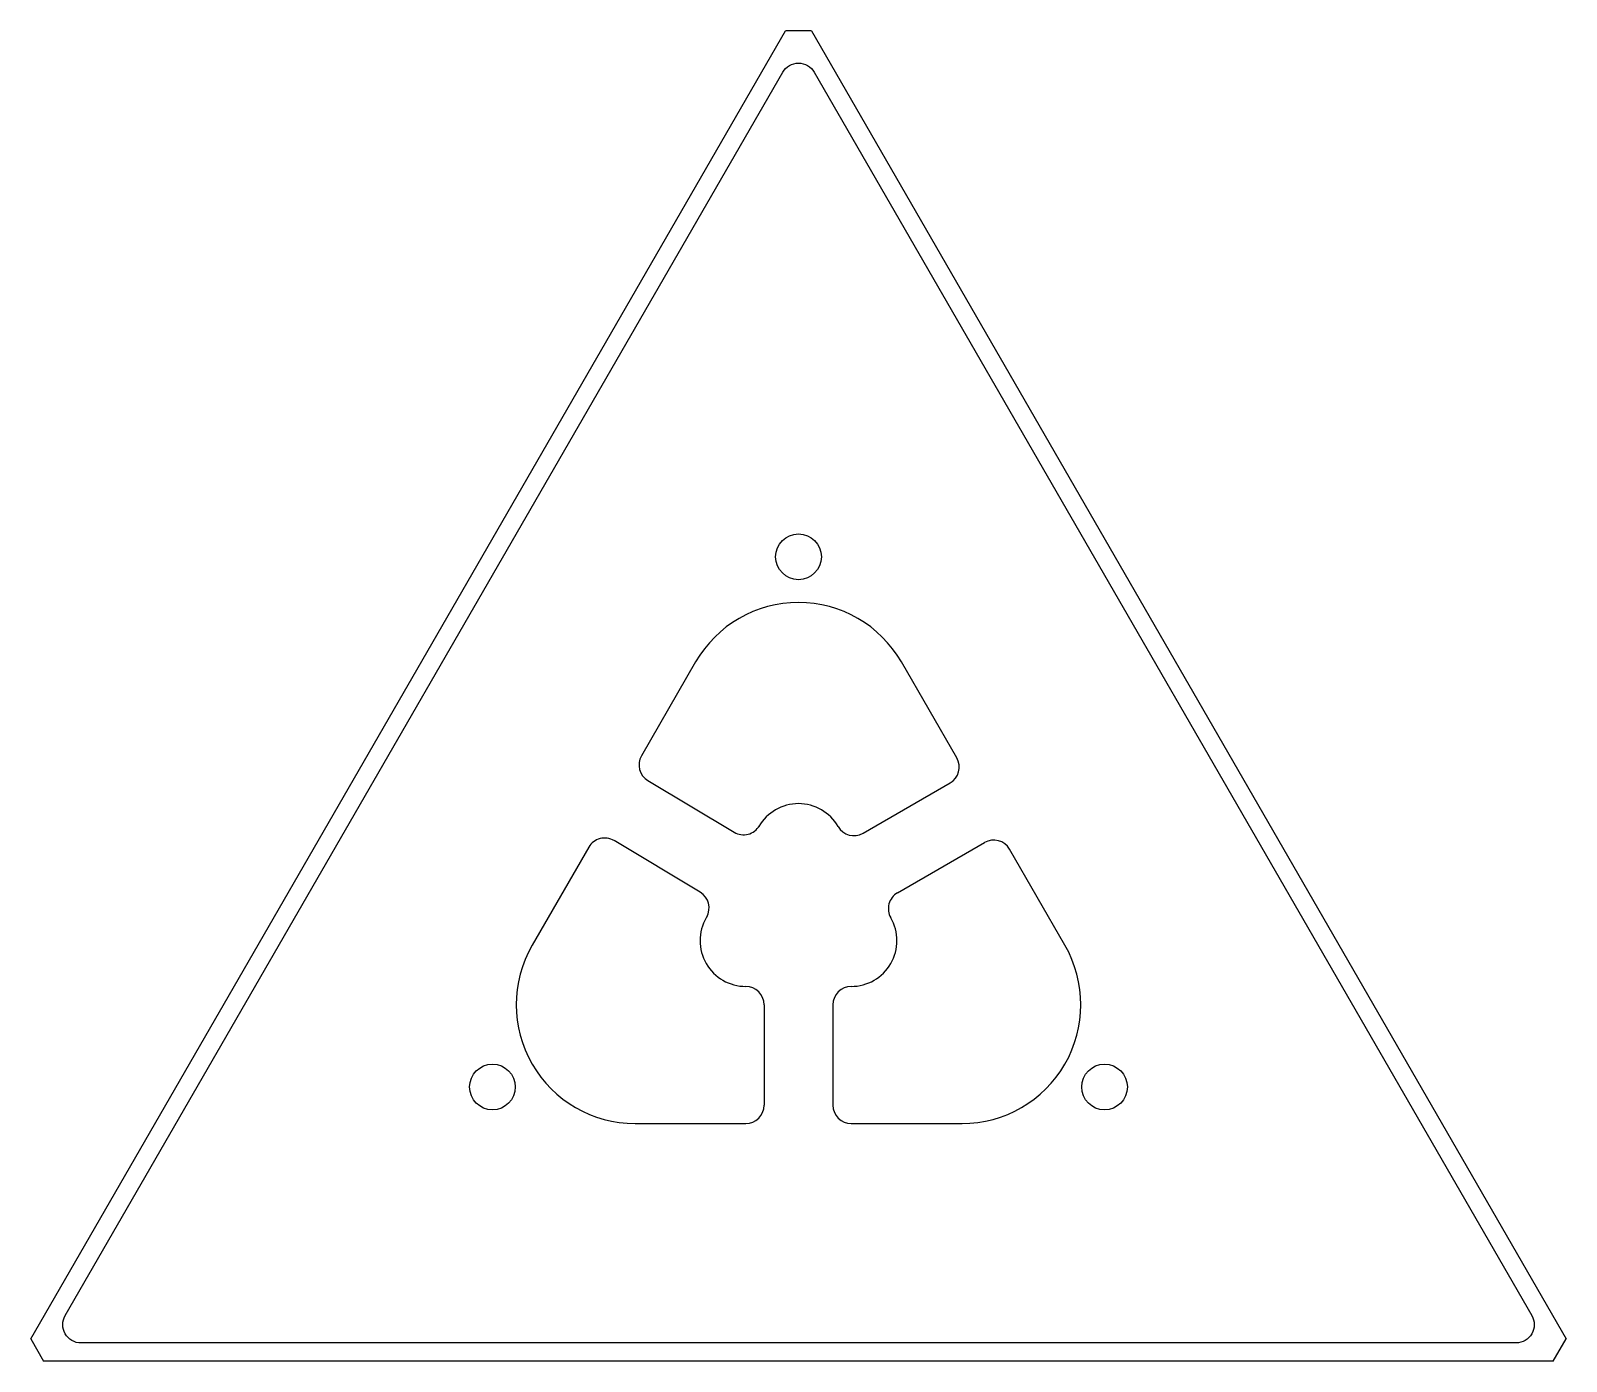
# Model space of a CAD drawing. Header units: millimetres. Extents: x -274 to -106, y -49 to 96.
import ezdxf

# ---------------------------------------------------------------- set-up
doc = ezdxf.new("R2010")
doc.units = ezdxf.units.MM
doc.layers.get('0').update_dxf_attribs({"linetype": 'CONTINUOUS'})

msp = doc.modelspace()

# ---------------------------------------------------------------- linework, layer by layer
for p, q in [((-274.02, -46.88), (-191.42, 96.2)), ((-188.58, 96.2), (-191.42, 96.2)), ((-188.58, 96.2), (-105.98, -46.87)), ((-201.26, 27.16), (-207.18, 16.9)), ((-172.68, 16.66), (-178.74, 27.16)), ((-206.48, 14.18), (-197.03, 8.54)), ((-182.94, 8.43), (-173.41, 13.93)), ((-194.33, 9.16), (-194.28, 9.25)), ((-212.95, 6.9), (-219.15, -3.83)), ((-200.75, 1.98), (-210.19, 7.62)), ((-179.17, 1.9), (-169.64, 7.4)), ((-160.85, -3.83), (-166.91, 6.67)), ((-200.05, -0.74), (-200.1, -0.83)), ((-193.77, -10.33), (-193.77, -21.33)), ((-186.23, -10.33), (-186.23, -21.33)), ((-207.89, -23.33), (-195.77, -23.33)), ((-184.23, -23.33), (-172.1, -23.33)), ((-274.02, -46.88), (-272.61, -49.33)), ((-107.4, -49.33), (-105.98, -46.87)), ((-107.4, -49.33), (-272.61, -49.33))]:
    msp.add_line(p, q)
msp.add_lwpolyline([(-270.25, -44.33), (-191.73, 91.66, -0.57735), (-188.27, 91.66), (-109.75, -44.33, -0.57735), (-111.48, -47.33), (-268.51, -47.33, -0.57735)], format="xyb", close=True)
for centre in [(-190, 38.66), (-223.49, -19.33), (-156.51, -19.33)]:
    msp.add_circle(centre, 2.5)
for centre, radius, start, end in [((-190, 20.66), 13, 30, 150), ((-205.45, 15.9), 2, 150, 239.1353), ((-174.41, 15.66), 2, -60, 30), ((-190, 6.66), 5, 30, 150), ((-196.01, 10.25), 2, 239.1353, 330), ((-183.94, 10.16), 2, 210, 300), ((-211.22, 5.9), 2, 59.1353, 150), ((-168.64, 5.67), 2, 30, 120), ((-201.78, 0.26), 2, -30, 59.1353), ((-178.17, 0.17), 2, 120, 210), ((-195.77, -3.33), 5, 150, 270), ((-184.23, -3.33), 5, -90, 30), ((-207.89, -10.33), 13, 150, 270), ((-172.1, -10.33), 13, -90, 30), ((-195.77, -10.33), 2, 0, 90), ((-184.23, -10.33), 2, 90, 180), ((-195.77, -21.33), 2, 270, 360), ((-184.23, -21.33), 2, 180, 270)]:
    msp.add_arc(centre, radius, start, end)

doc.saveas('drawing.dxf')
